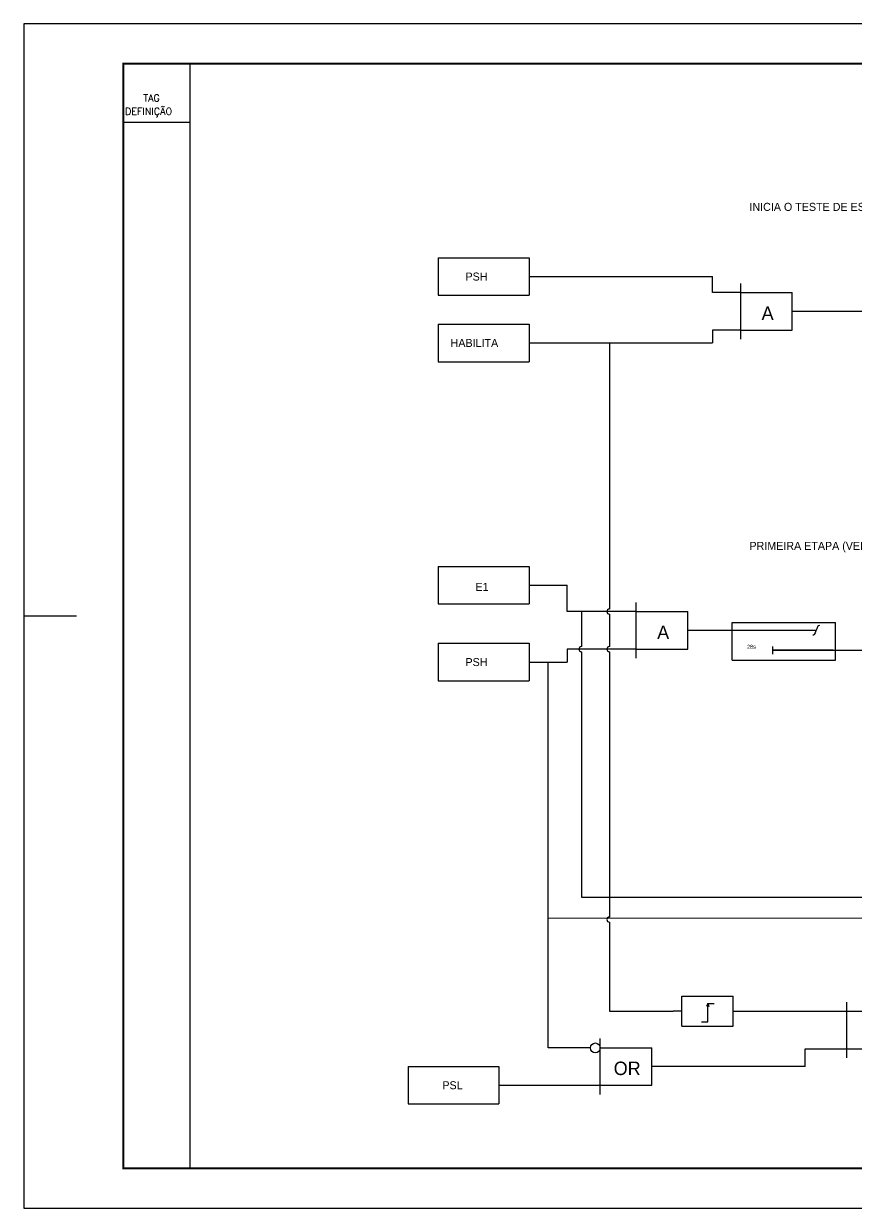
# Model space of a CAD drawing. Header units: feet. Extents: x -46890 to -45898, y -3252 to -1955.
# Drawn here: x -46889.9 to -46681.8, y -3251.5 to -2955.6 of the extents above; entities that cross this region are included whole.
import ezdxf

# ---------------------------------------------------------------- set-up
doc = ezdxf.new("R2010")
doc.units = ezdxf.units.FT
doc.header["$MEASUREMENT"] = 0
doc.linetypes.add('HIDDEN2', pattern=[0.1875, 0.125, -0.0625])
for name, color, linetype in [('62_FORMATO', 2, 'Continuous'), ('CAMPO', 7, 'Continuous'), ('Formulario', 7, 'Continuous')]:
    doc.layers.add(name, color=color, linetype=linetype)
doc.styles.add('ROMANS', font='romans.shx', dxfattribs={"height": 3})

msp = doc.modelspace()

# ---------------------------------------------------------------- linework, layer by layer
at = {"color": 7, "linetype": 'Continuous'}
for p, q in [((-46848.32, -2965.52), (-46848.32, -3241.55)), ((-46864.95, -2980.18), (-46848.32, -2980.18)), ((-46786.27, -3014.04), (-46763.57, -3014.04)), ((-46786.27, -3023.42), (-46763.57, -3023.42)), ((-46786.27, -3030.64), (-46763.57, -3030.64)), ((-46786.27, -3040.01), (-46763.57, -3040.01)), ((-46725.44, -3198.54), (-46712.59, -3198.54)), ((-46725.44, -3206.03), (-46725.44, -3198.54)), ((-46712.59, -3206.03), (-46712.59, -3198.54)), ((-46725.44, -3206.03), (-46712.59, -3206.03))]:
    msp.add_line(p, q, dxfattribs=at)
at = {"color": 7, "linetype": 'ByBlock'}
for p, q in [((-46710.7, -3034.37), (-46710.7, -3020.44)), ((-46710.7, -3022.72), (-46697.82, -3022.72)), ((-46697.82, -3032.09), (-46697.82, -3022.72)), ((-46710.7, -3032.09), (-46697.82, -3032.09)), ((-46786.27, -3091.16), (-46763.57, -3091.16)), ((-46786.27, -3100.53), (-46763.57, -3100.53)), ((-46736.79, -3114.1), (-46736.79, -3100.17)), ((-46736.79, -3102.45), (-46723.91, -3102.45)), ((-46723.91, -3111.82), (-46723.91, -3102.45)), ((-46712.83, -3105.18), (-46687.06, -3105.18)), ((-46712.83, -3114.55), (-46712.83, -3105.18)), ((-46687.06, -3114.55), (-46687.06, -3105.18)), ((-46786.27, -3110.36), (-46763.57, -3110.36)), ((-46736.79, -3111.82), (-46723.91, -3111.82)), ((-46712.83, -3114.55), (-46687.06, -3114.55)), ((-46786.27, -3119.73), (-46763.57, -3119.73)), ((-46684.22, -3213.94), (-46684.22, -3200.01)), ((-46684.22, -3202.28), (-46671.34, -3202.28)), ((-46745.79, -3223.05), (-46745.79, -3209.12)), ((-46745.79, -3211.4), (-46732.91, -3211.4)), ((-46732.91, -3220.77), (-46732.91, -3211.4)), ((-46684.22, -3211.66), (-46671.34, -3211.66)), ((-46793.81, -3216.08), (-46771.11, -3216.08)), ((-46745.79, -3220.77), (-46732.91, -3220.77)), ((-46793.81, -3225.45), (-46771.11, -3225.45))]:
    msp.add_line(p, q, dxfattribs=at)
at = {"layer": '62_FORMATO', "color": 7, "linetype": 'Continuous'}
msp.add_lwpolyline([(-46889.86, -3251.51), (-46471.34, -3251.51), (-46471.34, -2955.56), (-46889.86, -2955.56), (-46889.86, -3251.51)], dxfattribs=at)
at = {"layer": '62_FORMATO', "color": 7, "const_width": 0.498}
msp.add_lwpolyline([(-46481.31, -2965.52), (-46864.95, -2965.52), (-46864.95, -3241.55), (-46481.31, -3241.55)], close=True, dxfattribs=at)
at = {"layer": 'CAMPO', "color": 7, "ltscale": 2}
for p, q in [((-46786.27, -3014.04), (-46786.27, -3023.42)), ((-46786.27, -3030.64), (-46786.27, -3040.01)), ((-46725.44, -3206.03), (-46725.44, -3198.54)), ((-46725.44, -3198.54), (-46725.44, -3198.54)), ((-46718.94, -3200.38), (-46719.22, -3201.06)), ((-46718.94, -3204.9), (-46718.94, -3200.38)), ((-46718.94, -3200.38), (-46717.34, -3200.38)), ((-46718.94, -3200.38), (-46718.66, -3201.06)), ((-46727.9, -3202.28), (-46727.9, -3202.28)), ((-46725.44, -3202.28), (-46727.61, -3202.28)), ((-46720.54, -3204.9), (-46718.94, -3204.9)), ((-46712.59, -3202.28), (-46710.42, -3202.28)), ((-46725.44, -3206.03), (-46725.44, -3206.03))]:
    msp.add_line(p, q, dxfattribs=at)
at = {"layer": 'CAMPO', "color": 7, "linetype": 'ByBlock', "ltscale": 2}
for p, q in [((-46763.57, -3014.04), (-46763.57, -3023.42)), ((-46763.57, -3018.73), (-46733.55, -3018.73)), ((-46733.55, -3018.73), (-46717.77, -3018.73)), ((-46733.55, -3018.73), (-46717.77, -3018.73)), ((-46717.77, -3022.72), (-46717.77, -3018.73)), ((-46710.7, -3022.72), (-46717.77, -3022.72)), ((-46697.82, -3027.41), (-46634.97, -3027.41)), ((-46763.57, -3030.64), (-46763.57, -3040.01)), ((-46717.77, -3032.09), (-46717.77, -3035.32)), ((-46710.7, -3032.09), (-46717.77, -3032.09)), ((-46763.57, -3035.32), (-46717.77, -3035.32)), ((-46786.27, -3091.16), (-46786.27, -3100.53)), ((-46763.57, -3091.16), (-46763.57, -3100.53)), ((-46754.05, -3102.45), (-46754.05, -3095.85)), ((-46736.79, -3102.45), (-46754.05, -3102.45)), ((-46712.83, -3114.55), (-46712.83, -3105.18)), ((-46712.83, -3105.18), (-46712.83, -3105.18)), ((-46786.27, -3110.36), (-46786.27, -3119.73)), ((-46763.57, -3110.36), (-46763.57, -3119.73)), ((-46754.05, -3111.82), (-46754.05, -3115.05)), ((-46736.79, -3111.82), (-46754.05, -3111.82)), ((-46702.74, -3111.13), (-46702.74, -3113.07)), ((-46702.74, -3112.1), (-46687.06, -3112.1)), ((-46697.82, -3112.1), (-46664.17, -3112.1)), ((-46712.83, -3114.55), (-46712.83, -3114.55)), ((-46793.81, -3216.08), (-46793.81, -3225.45)), ((-46771.11, -3216.08), (-46771.11, -3225.45))]:
    msp.add_line(p, q, dxfattribs=at)
at = {"layer": 'CAMPO', "linetype": 'ByBlock', "ltscale": 2}
for p, q in [((-46743.51, -3035.32), (-46743.51, -3101.81)), ((-46763.57, -3095.85), (-46754.05, -3095.85)), ((-46750.52, -3102.45), (-46750.52, -3111.19)), ((-46743.51, -3103.08), (-46743.51, -3111.19)), ((-46712.83, -3107.13), (-46723.91, -3107.13)), ((-46691.82, -3107.13), (-46712.83, -3107.13)), ((-46750.52, -3112.45), (-46750.52, -3173.79)), ((-46743.51, -3112.45), (-46743.51, -3178.75)), ((-46687.63, -3112.1), (-46702.74, -3112.1)), ((-46763.57, -3115.05), (-46754.05, -3115.05)), ((-46758.81, -3211.44), (-46758.81, -3115.05)), ((-46750.52, -3173.79), (-46658.46, -3173.79)), ((-46660.92, -3179.03), (-46758.81, -3179.11)), ((-46743.51, -3180.02), (-46743.51, -3202.28)), ((-46743.51, -3202.28), (-46727.61, -3202.28)), ((-46710.42, -3202.28), (-46684.22, -3202.28)), ((-46748.26, -3211.44), (-46758.81, -3211.44)), ((-46694.57, -3216.08), (-46694.57, -3211.66)), ((-46694.57, -3211.66), (-46684.22, -3211.66)), ((-46694.57, -3216.08), (-46732.91, -3216.08)), ((-46771.11, -3220.77), (-46745.79, -3220.77))]:
    msp.add_line(p, q, dxfattribs=at)
at = {"layer": 'CAMPO', "color": 7, "linetype": 'ByBlock', "ltscale": 2}
msp.add_circle((-46747.02, -3211.44), 1.23, dxfattribs=at)
for centre in [(-46743.51, -3102.45), (-46750.52, -3111.82), (-46743.51, -3111.82), (-46743.51, -3179.39)]:
    msp.add_arc(centre, 0.634, 90, 270, dxfattribs=at)
msp.add_spline([(-46691.05, -3105.95), (-46691.38, -3106.02), (-46691.48, -3106.22), (-46692.39, -3108.18), (-46692.42, -3108.23), (-46692.7, -3108.31)], degree=3, dxfattribs=at)
at = {"layer": 'Formulario', "color": 7}
msp.add_lwpolyline([(-46876.67, -3103.54), (-46889.86, -3103.54)], dxfattribs=at)

# ---------------------------------------------------------------- texts
at = {"color": 7, "linetype": 'HIDDEN2', "style": 'ROMANS'}
for s, p in [('TAG', (-46859.98, -2975.01)), ('DEFINIÇÃO', (-46864.55, -2978.37))]:
    msp.add_text(s, height=1.75, dxfattribs=at).set_placement(p)
at = {"color": 7, "linetype": 'ByBlock', "char_height": 3.36, "width": 11.6654, "attachment_point": 5}
for s, insert in [('A', (-46703.98, -3027.89)), ('A', (-46730.08, -3107.62)), ('OR', (-46739.07, -3216.57))]:
    msp.add_mtext(s, dxfattribs=dict(at, insert=insert))
at = {"layer": 'CAMPO', "color": 7, "linetype": 'ByBlock', "ltscale": 2}
for s, height, p in [('INICIA O TESTE DE ESTANQUEIDADE', 2, (-46708.52, -3002.32)), ('PSH', 2, (-46779.48, -3019.73)), ('HABILITA', 2, (-46783.19, -3036.32)), ('E1', 2, (-46776.99, -3097.26)), ('28s', 1, (-46709.15, -3111.72)), ('PSH', 2, (-46779.48, -3116.05)), ('PSL', 2, (-46785.25, -3221.77))]:
    msp.add_text(s, height=height, dxfattribs=at).set_placement(p)
at = {"layer": 'CAMPO', "color": 7, "ltscale": 2}
msp.add_text('PRIMEIRA ETAPA (VERIFICA VAZAMENTO NA PRIMEIRA VÁLVULA)', height=2, dxfattribs=at).set_placement((-46708.52, -3087.01))

doc.saveas('drawing.dxf')
